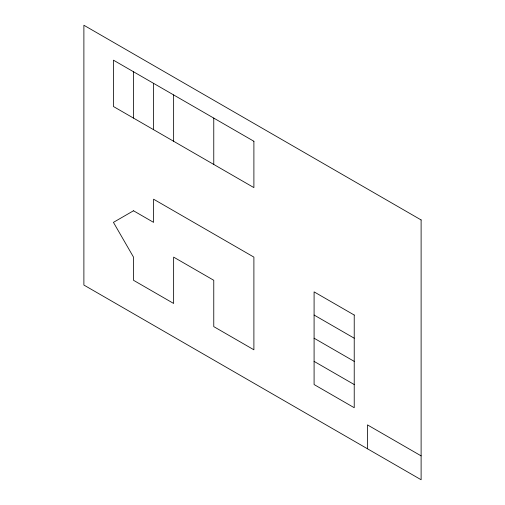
<?xml version="1.0" encoding="UTF-8"?>
<svg xmlns="http://www.w3.org/2000/svg" width="505" height="505" viewBox="0 0 505 505"><rect width="100%" height="100%" fill="white"/><g stroke="black" fill="none" stroke-linecap="round" stroke-linejoin="round"><path stroke-width="0.76" d="M314.091 315.038L354.226 338.205M314.091 338.211L354.226 361.378M314.091 361.378L354.226 384.545M421.113 455.87L367.463 424.894L367.463 448.775M213.766 118.094L213.766 164.434M173.632 94.927L173.632 141.267M153.57 83.338L153.57 129.678M133.503 71.754L133.503 118.094M133.503 210.774L113.436 222.358L133.503 257.114L133.503 280.288L173.632 303.454L173.632 257.114L213.766 280.281L213.766 326.621L253.895 349.795L253.895 257.114L153.57 199.191L153.57 222.358L133.503 210.774M421.113 219.946L83.887 25.25L83.887 285.054L421.113 479.75L421.113 219.946M253.895 141.267L113.436 60.171L113.436 106.511L253.895 187.607L253.895 141.267M354.226 315.038L314.091 291.871L314.091 384.545L354.226 407.718L354.226 315.038"/></g></svg>
